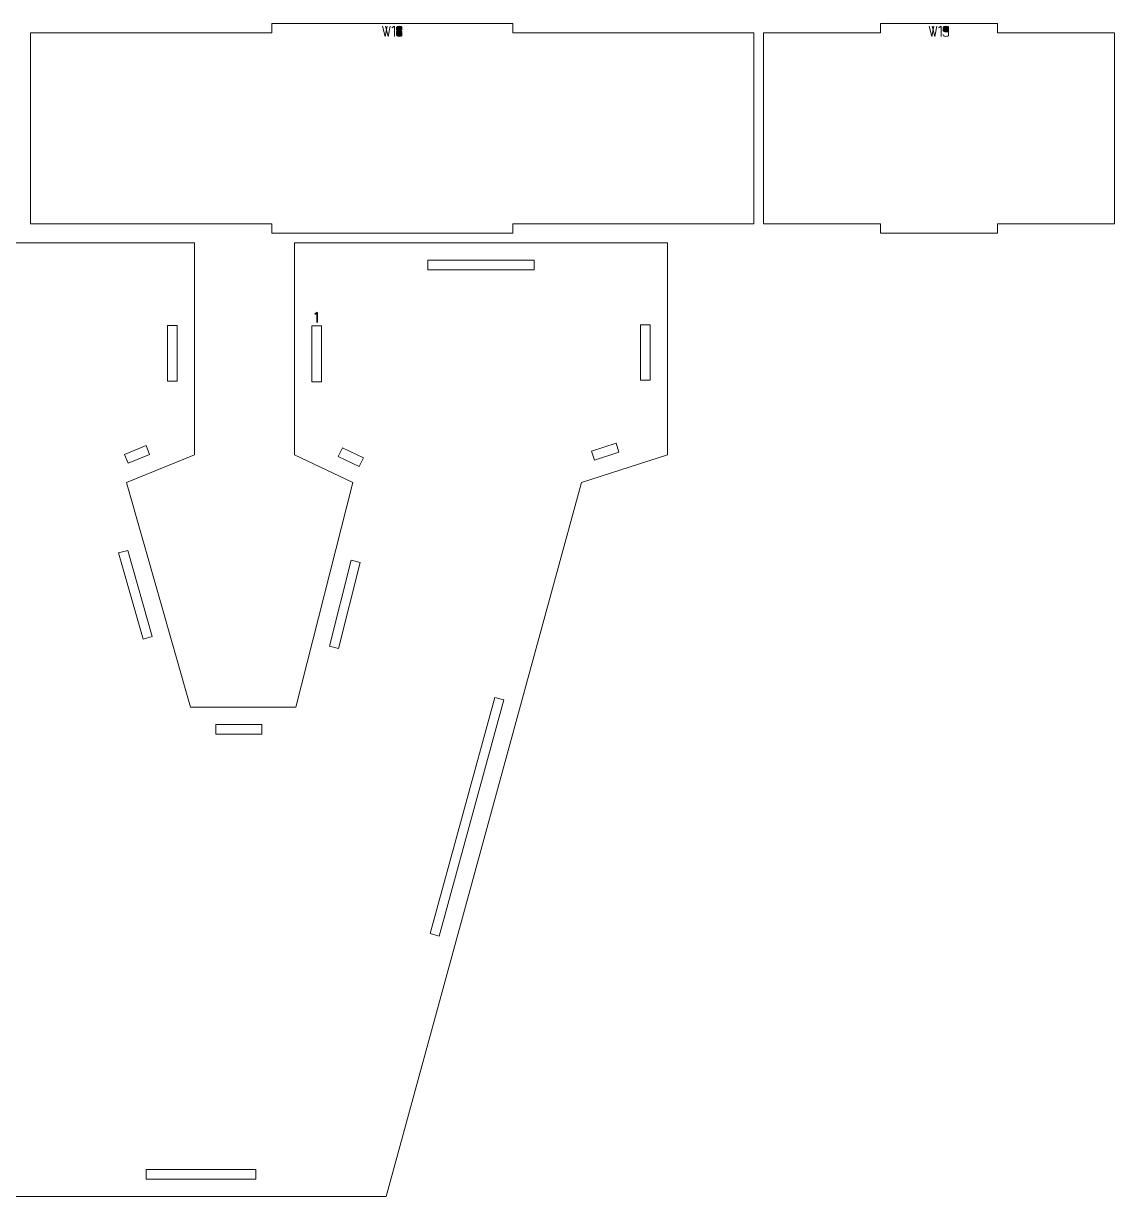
# Model space of a CAD drawing. Header units: centimetres. Extents: x -249 to 275, y -506 to 461.
# Drawn here: x 163.55 to 197.85, y -297 to -260.1 of the extents above; entities that cross this region are included whole.
import ezdxf

# ---------------------------------------------------------------- set-up
doc = ezdxf.new("R2010")
doc.units = ezdxf.units.CM
doc.header["$MEASUREMENT"] = 0
doc.layers.add('Capa 1', color=7, linetype='Continuous')

msp = doc.modelspace()

# ---------------------------------------------------------------- hatches: boundary and pattern name
at = {"layer": 'Capa 1', "true_color": 0x3e4095}
h = msp.add_hatch(color=175, dxfattribs=at)
edge = h.paths.add_edge_path()
edge.add_spline(control_points=[(174.84145, -260.19069), (174.84145, -260.19069), (174.91941, -260.50713), (174.91941, -260.50713), (174.91941, -260.50713), (174.98775, -260.19069), (174.98775, -260.19069), (174.98775, -260.19069), (174.98775, -260.19069), (174.98775, -260.19069), (174.98775, -260.19069), (174.91941, -260.50713), (174.91941, -260.50713), (174.91941, -260.50713), (174.84145, -260.19069), (174.84145, -260.19069)], knot_values=[0, 0, 0, 0, 0.2, 0.2, 0.2, 0.4, 0.4, 0.4, 0.6, 0.6, 0.6, 0.8, 0.8, 0.8, 1, 1, 1, 1], degree=3, periodic=1)
h = msp.add_hatch(color=175, dxfattribs=at)
edge = h.paths.add_edge_path()
edge.add_spline(control_points=[(174.93501, -260.19069), (174.93501, -260.19069), (175.01297, -260.50713), (175.01297, -260.50713), (175.01297, -260.50713), (175.0813, -260.19069), (175.0813, -260.19069), (175.0813, -260.19069), (175.0813, -260.19069), (175.0813, -260.19069), (175.0813, -260.19069), (175.01297, -260.50713), (175.01297, -260.50713), (175.01297, -260.50713), (174.93501, -260.19069), (174.93501, -260.19069)], knot_values=[0, 0, 0, 0, 0.2, 0.2, 0.2, 0.4, 0.4, 0.4, 0.6, 0.6, 0.6, 0.8, 0.8, 0.8, 1, 1, 1, 1], degree=3, periodic=1)
h = msp.add_hatch(color=175, dxfattribs=at)
edge = h.paths.add_edge_path()
edge.add_spline(control_points=[(175.21109, -260.19023), (175.21109, -260.19023), (175.13496, -260.24297), (175.13496, -260.24297), (175.13496, -260.24297), (175.21109, -260.19023), (175.21109, -260.19023), (175.21109, -260.19023), (175.21109, -260.50713), (175.21109, -260.50713), (175.21109, -260.50713), (175.21109, -260.19023), (175.21109, -260.19023)], knot_values=[0, 0, 0, 0, 0.25, 0.25, 0.25, 0.5, 0.5, 0.5, 0.75, 0.75, 0.75, 1, 1, 1, 1], degree=3, periodic=1)
h = msp.add_hatch(color=175, dxfattribs=at)
edge = h.paths.add_edge_path()
edge.add_spline(control_points=[(175.28172, -260.3003), (175.28172, -260.30825), (175.28738, -260.31543), (175.29869, -260.32185), (175.31, -260.32827), (175.33186, -260.33255), (175.36427, -260.33469), (175.39668, -260.33255), (175.41854, -260.32827), (175.42985, -260.32185), (175.44116, -260.31543), (175.44682, -260.30825), (175.44682, -260.3003), (175.44682, -260.3003), (175.44682, -260.226), (175.44682, -260.226), (175.44682, -260.21622), (175.43895, -260.20789), (175.4232, -260.20101), (175.40746, -260.19413), (175.38781, -260.19069), (175.36427, -260.19069), (175.34073, -260.19069), (175.32108, -260.19413), (175.30534, -260.20101), (175.28959, -260.20789), (175.28172, -260.21622), (175.28172, -260.226), (175.28172, -260.226), (175.28172, -260.3003), (175.28172, -260.3003)], knot_values=[0, 0, 0, 0, 0.1, 0.1, 0.1, 0.2, 0.2, 0.2, 0.3, 0.3, 0.3, 0.4, 0.4, 0.4, 0.5, 0.5, 0.5, 0.6, 0.6, 0.6, 0.7, 0.7, 0.7, 0.8, 0.8, 0.8, 0.9, 0.9, 0.9, 1, 1, 1, 1], degree=3, periodic=1)
h = msp.add_hatch(color=175, dxfattribs=at)
edge = h.paths.add_edge_path()
edge.add_spline(control_points=[(175.36427, -260.50713), (175.34073, -260.50713), (175.32108, -260.50369), (175.30534, -260.49681), (175.28959, -260.48993), (175.28172, -260.4816), (175.28172, -260.47182), (175.28172, -260.47182), (175.28172, -260.36863), (175.28172, -260.36863), (175.28172, -260.36037), (175.28738, -260.35319), (175.29869, -260.34708), (175.31, -260.34096), (175.33186, -260.33683), (175.36427, -260.33469), (175.33186, -260.33255), (175.31, -260.32827), (175.29869, -260.32185), (175.28738, -260.31543), (175.28172, -260.30825), (175.28172, -260.3003), (175.28172, -260.3003), (175.28172, -260.226), (175.28172, -260.226), (175.28172, -260.21622), (175.28959, -260.20789), (175.30534, -260.20101), (175.32108, -260.19413), (175.34073, -260.19069), (175.36427, -260.19069), (175.38781, -260.19069), (175.40746, -260.19413), (175.4232, -260.20101), (175.43895, -260.20789), (175.44682, -260.21622), (175.44682, -260.226), (175.44682, -260.226), (175.44682, -260.3003), (175.44682, -260.3003), (175.44682, -260.30825), (175.44116, -260.31543), (175.42985, -260.32185), (175.41854, -260.32827), (175.39668, -260.33255), (175.36427, -260.33469), (175.39668, -260.33683), (175.41854, -260.34096), (175.42985, -260.34708), (175.44116, -260.35319), (175.44682, -260.36037), (175.44682, -260.36863), (175.44682, -260.36863), (175.44682, -260.47182), (175.44682, -260.47182), (175.44682, -260.4816), (175.43895, -260.48993), (175.4232, -260.49681), (175.40746, -260.50369), (175.38781, -260.50713), (175.36427, -260.50713)], knot_values=[0, 0, 0, 0, 0.05, 0.05, 0.05, 0.1, 0.1, 0.1, 0.15, 0.15, 0.15, 0.2, 0.2, 0.2, 0.25, 0.25, 0.25, 0.3, 0.3, 0.3, 0.35, 0.35, 0.35, 0.4, 0.4, 0.4, 0.45, 0.45, 0.45, 0.5, 0.5, 0.5, 0.55, 0.55, 0.55, 0.6, 0.6, 0.6, 0.65, 0.65, 0.65, 0.7, 0.7, 0.7, 0.75, 0.75, 0.75, 0.8, 0.8, 0.8, 0.85, 0.85, 0.85, 0.9, 0.9, 0.9, 0.95, 0.95, 0.95, 1, 1, 1, 1], degree=3, periodic=1)
h = msp.add_hatch(color=175, dxfattribs=at)
edge = h.paths.add_edge_path()
edge.add_spline(control_points=[(175.28172, -260.47182), (175.28172, -260.4816), (175.28959, -260.48993), (175.30534, -260.49681), (175.32108, -260.50369), (175.34073, -260.50713), (175.36427, -260.50713), (175.38781, -260.50713), (175.40746, -260.50369), (175.4232, -260.49681), (175.43895, -260.48993), (175.44682, -260.4816), (175.44682, -260.47182), (175.44682, -260.47182), (175.44682, -260.36863), (175.44682, -260.36863), (175.44682, -260.36037), (175.44116, -260.35319), (175.42985, -260.34708), (175.41854, -260.34096), (175.39668, -260.33683), (175.36427, -260.33469), (175.33186, -260.33683), (175.31, -260.34096), (175.29869, -260.34708), (175.28738, -260.35319), (175.28172, -260.36037), (175.28172, -260.36863), (175.28172, -260.36863), (175.28172, -260.47182), (175.28172, -260.47182)], knot_values=[0, 0, 0, 0, 0.1, 0.1, 0.1, 0.2, 0.2, 0.2, 0.3, 0.3, 0.3, 0.4, 0.4, 0.4, 0.5, 0.5, 0.5, 0.6, 0.6, 0.6, 0.7, 0.7, 0.7, 0.8, 0.8, 0.8, 0.9, 0.9, 0.9, 1, 1, 1, 1], degree=3, periodic=1)
h = msp.add_hatch(color=175, dxfattribs=at)
edge = h.paths.add_edge_path()
edge.add_spline(control_points=[(192.0301, -260.19069), (192.0301, -260.19069), (192.10806, -260.50713), (192.10806, -260.50713), (192.10806, -260.50713), (192.1764, -260.19069), (192.1764, -260.19069), (192.1764, -260.19069), (192.1764, -260.19069), (192.1764, -260.19069), (192.1764, -260.19069), (192.10806, -260.50713), (192.10806, -260.50713), (192.10806, -260.50713), (192.0301, -260.19069), (192.0301, -260.19069)], knot_values=[0, 0, 0, 0, 0.2, 0.2, 0.2, 0.4, 0.4, 0.4, 0.6, 0.6, 0.6, 0.8, 0.8, 0.8, 1, 1, 1, 1], degree=3, periodic=1)
h = msp.add_hatch(color=175, dxfattribs=at)
edge = h.paths.add_edge_path()
edge.add_spline(control_points=[(192.12366, -260.19069), (192.12366, -260.19069), (192.20162, -260.50713), (192.20162, -260.50713), (192.20162, -260.50713), (192.26995, -260.19069), (192.26995, -260.19069), (192.26995, -260.19069), (192.26995, -260.19069), (192.26995, -260.19069), (192.26995, -260.19069), (192.20162, -260.50713), (192.20162, -260.50713), (192.20162, -260.50713), (192.12366, -260.19069), (192.12366, -260.19069)], knot_values=[0, 0, 0, 0, 0.2, 0.2, 0.2, 0.4, 0.4, 0.4, 0.6, 0.6, 0.6, 0.8, 0.8, 0.8, 1, 1, 1, 1], degree=3, periodic=1)
h = msp.add_hatch(color=175, dxfattribs=at)
edge = h.paths.add_edge_path()
edge.add_spline(control_points=[(192.39974, -260.19023), (192.39974, -260.19023), (192.32361, -260.24297), (192.32361, -260.24297), (192.32361, -260.24297), (192.39974, -260.19023), (192.39974, -260.19023), (192.39974, -260.19023), (192.39974, -260.50713), (192.39974, -260.50713), (192.39974, -260.50713), (192.39974, -260.19023), (192.39974, -260.19023)], knot_values=[0, 0, 0, 0, 0.25, 0.25, 0.25, 0.5, 0.5, 0.5, 0.75, 0.75, 0.75, 1, 1, 1, 1], degree=3, periodic=1)
h = msp.add_hatch(color=175, dxfattribs=at)
edge = h.paths.add_edge_path()
edge.add_spline(control_points=[(192.47037, -260.33332), (192.47037, -260.3431), (192.47824, -260.35143), (192.49399, -260.35831), (192.50973, -260.36519), (192.52938, -260.36863), (192.55292, -260.36863), (192.57616, -260.36924), (192.59572, -260.36641), (192.61162, -260.36015), (192.62752, -260.35388), (192.63547, -260.34493), (192.63547, -260.33332), (192.63547, -260.33332), (192.63547, -260.226), (192.63547, -260.226), (192.63547, -260.21622), (192.6276, -260.20789), (192.61185, -260.20101), (192.59611, -260.19413), (192.57646, -260.19069), (192.55292, -260.19069), (192.52938, -260.19069), (192.50973, -260.19413), (192.49399, -260.20101), (192.47824, -260.20789), (192.47037, -260.21622), (192.47037, -260.226), (192.47037, -260.226), (192.47037, -260.33332), (192.47037, -260.33332)], knot_values=[0, 0, 0, 0, 0.1, 0.1, 0.1, 0.2, 0.2, 0.2, 0.3, 0.3, 0.3, 0.4, 0.4, 0.4, 0.5, 0.5, 0.5, 0.6, 0.6, 0.6, 0.7, 0.7, 0.7, 0.8, 0.8, 0.8, 0.9, 0.9, 0.9, 1, 1, 1, 1], degree=3, periodic=1)
h = msp.add_hatch(color=175, dxfattribs=at)
edge = h.paths.add_edge_path()
edge.add_spline(control_points=[(192.55292, -260.50713), (192.52938, -260.50713), (192.50973, -260.50369), (192.49399, -260.49681), (192.47824, -260.48993), (192.47037, -260.4816), (192.47037, -260.47182), (192.47037, -260.47182), (192.47037, -260.44659), (192.47037, -260.44659), (192.47037, -260.44659), (192.47037, -260.47182), (192.47037, -260.47182), (192.47037, -260.4816), (192.47824, -260.48993), (192.49399, -260.49681), (192.50973, -260.50369), (192.52938, -260.50713), (192.55292, -260.50713), (192.57646, -260.50713), (192.59611, -260.50369), (192.61185, -260.49681), (192.6276, -260.48993), (192.63547, -260.4816), (192.63547, -260.47182), (192.63547, -260.47182), (192.63547, -260.33332), (192.63547, -260.33332), (192.63547, -260.34493), (192.62752, -260.35388), (192.61162, -260.36015), (192.59572, -260.36641), (192.57616, -260.36924), (192.55292, -260.36863), (192.52938, -260.36863), (192.50973, -260.36519), (192.49399, -260.35831), (192.47824, -260.35143), (192.47037, -260.3431), (192.47037, -260.33332), (192.47037, -260.33332), (192.47037, -260.226), (192.47037, -260.226), (192.47037, -260.21622), (192.47824, -260.20789), (192.49399, -260.20101), (192.50973, -260.19413), (192.52938, -260.19069), (192.55292, -260.19069), (192.57646, -260.19069), (192.59611, -260.19413), (192.61185, -260.20101), (192.6276, -260.20789), (192.63547, -260.21622), (192.63547, -260.226), (192.63547, -260.226), (192.63547, -260.33332), (192.63547, -260.33332), (192.63547, -260.33332), (192.63547, -260.47182), (192.63547, -260.47182), (192.63547, -260.4816), (192.6276, -260.48993), (192.61185, -260.49681), (192.59611, -260.50369), (192.57646, -260.50713), (192.55292, -260.50713)], knot_values=[0, 0, 0, 0, 0.04545455, 0.04545455, 0.04545455, 0.09090909, 0.09090909, 0.09090909, 0.13636364, 0.13636364, 0.13636364, 0.18181818, 0.18181818, 0.18181818, 0.22727273, 0.22727273, 0.22727273, 0.27272727, 0.27272727, 0.27272727, 0.31818182, 0.31818182, 0.31818182, 0.36363636, 0.36363636, 0.36363636, 0.40909091, 0.40909091, 0.40909091, 0.45454545, 0.45454545, 0.45454545, 0.5, 0.5, 0.5, 0.54545455, 0.54545455, 0.54545455, 0.59090909, 0.59090909, 0.59090909, 0.63636364, 0.63636364, 0.63636364, 0.68181818, 0.68181818, 0.68181818, 0.72727273, 0.72727273, 0.72727273, 0.77272727, 0.77272727, 0.77272727, 0.81818182, 0.81818182, 0.81818182, 0.86363636, 0.86363636, 0.86363636, 0.90909091, 0.90909091, 0.90909091, 0.95454545, 0.95454545, 0.95454545, 1, 1, 1, 1], degree=3, periodic=1)

# ---------------------------------------------------------------- linework, layer by layer
at = {"layer": 'Capa 1', "color": 240, "lineweight": 20}
for points in [[(163.77608, -260.40073), (163.77608, -260.40073), (163.77608, -266.40073), (163.77608, -266.40073), (163.77608, -266.40073), (171.35478, -266.40073), (171.35478, -266.40073), (171.35478, -266.40073), (171.35478, -266.70073), (171.35478, -266.70073), (171.35478, -266.70073), (178.93348, -266.70073), (178.93348, -266.70073), (178.93348, -266.70073), (178.93348, -266.40073), (178.93348, -266.40073), (178.93348, -266.40073), (186.51218, -266.40073), (186.51218, -266.40073), (186.51218, -266.40073), (186.51218, -260.40073), (186.51218, -260.40073), (186.51218, -260.40073), (178.93348, -260.40073), (178.93348, -260.40073), (178.93348, -260.40073), (178.93348, -260.10073), (178.93348, -260.10073), (178.93348, -260.10073), (171.35478, -260.10073), (171.35478, -260.10073), (171.35478, -260.10073), (171.35478, -260.40073), (171.35478, -260.40073), (171.35478, -260.40073), (163.77608, -260.40073), (163.77608, -260.40073)], [(186.81218, -260.40073), (186.81218, -260.40073), (186.81218, -266.40073), (186.81218, -266.40073), (186.81218, -266.40073), (190.49258, -266.40073), (190.49258, -266.40073), (190.49258, -266.40073), (190.49258, -266.70073), (190.49258, -266.70073), (190.49258, -266.70073), (194.17298, -266.70073), (194.17298, -266.70073), (194.17298, -266.70073), (194.17298, -266.40073), (194.17298, -266.40073), (194.17298, -266.40073), (197.85338, -266.40073), (197.85338, -266.40073), (197.85338, -266.40073), (197.85338, -260.40073), (197.85338, -260.40073), (197.85338, -260.40073), (194.17298, -260.40073), (194.17298, -260.40073), (194.17298, -260.40073), (194.17298, -260.10073), (194.17298, -260.10073), (194.17298, -260.10073), (190.49258, -260.10073), (190.49258, -260.10073), (190.49258, -260.10073), (190.49258, -260.40073), (190.49258, -260.40073), (190.49258, -260.40073), (186.81218, -260.40073), (186.81218, -260.40073)]]:
    msp.add_open_spline(points, degree=3, knots=[0, 0, 0, 0, 0.08333333, 0.08333333, 0.08333333, 0.16666667, 0.16666667, 0.16666667, 0.25, 0.25, 0.25, 0.33333333, 0.33333333, 0.33333333, 0.41666667, 0.41666667, 0.41666667, 0.5, 0.5, 0.5, 0.58333333, 0.58333333, 0.58333333, 0.66666667, 0.66666667, 0.66666667, 0.75, 0.75, 0.75, 0.83333333, 0.83333333, 0.83333333, 0.91666667, 0.91666667, 0.91666667, 1, 1, 1, 1], dxfattribs=at)
at = {"layer": 'Capa 1', "color": 114, "lineweight": 9}
for points, knots in [([(174.84145, -260.19069), (174.84145, -260.19069), (174.91941, -260.50713), (174.91941, -260.50713), (174.91941, -260.50713), (174.98775, -260.19069), (174.98775, -260.19069), (174.98775, -260.19069), (174.98775, -260.19069), (174.98775, -260.19069), (174.98775, -260.19069), (174.91941, -260.50713), (174.91941, -260.50713), (174.91941, -260.50713), (174.84145, -260.19069), (174.84145, -260.19069)], [0, 0, 0, 0, 0.2, 0.2, 0.2, 0.4, 0.4, 0.4, 0.6, 0.6, 0.6, 0.8, 0.8, 0.8, 1, 1, 1, 1]), ([(174.93501, -260.19069), (174.93501, -260.19069), (175.01297, -260.50713), (175.01297, -260.50713), (175.01297, -260.50713), (175.0813, -260.19069), (175.0813, -260.19069), (175.0813, -260.19069), (175.0813, -260.19069), (175.0813, -260.19069), (175.0813, -260.19069), (175.01297, -260.50713), (175.01297, -260.50713), (175.01297, -260.50713), (174.93501, -260.19069), (174.93501, -260.19069)], [0, 0, 0, 0, 0.2, 0.2, 0.2, 0.4, 0.4, 0.4, 0.6, 0.6, 0.6, 0.8, 0.8, 0.8, 1, 1, 1, 1]), ([(175.21109, -260.19023), (175.21109, -260.19023), (175.13496, -260.24297), (175.13496, -260.24297), (175.13496, -260.24297), (175.21109, -260.19023), (175.21109, -260.19023), (175.21109, -260.19023), (175.21109, -260.50713), (175.21109, -260.50713), (175.21109, -260.50713), (175.21109, -260.19023), (175.21109, -260.19023)], [0, 0, 0, 0, 0.25, 0.25, 0.25, 0.5, 0.5, 0.5, 0.75, 0.75, 0.75, 1, 1, 1, 1]), ([(175.28172, -260.3003), (175.28172, -260.30825), (175.28738, -260.31543), (175.29869, -260.32185), (175.31, -260.32827), (175.33186, -260.33255), (175.36427, -260.33469), (175.39668, -260.33255), (175.41854, -260.32827), (175.42985, -260.32185), (175.44116, -260.31543), (175.44682, -260.30825), (175.44682, -260.3003), (175.44682, -260.3003), (175.44682, -260.226), (175.44682, -260.226), (175.44682, -260.21622), (175.43895, -260.20789), (175.4232, -260.20101), (175.40746, -260.19413), (175.38781, -260.19069), (175.36427, -260.19069), (175.34073, -260.19069), (175.32108, -260.19413), (175.30534, -260.20101), (175.28959, -260.20789), (175.28172, -260.21622), (175.28172, -260.226), (175.28172, -260.226), (175.28172, -260.3003), (175.28172, -260.3003)], [0, 0, 0, 0, 0.1, 0.1, 0.1, 0.2, 0.2, 0.2, 0.3, 0.3, 0.3, 0.4, 0.4, 0.4, 0.5, 0.5, 0.5, 0.6, 0.6, 0.6, 0.7, 0.7, 0.7, 0.8, 0.8, 0.8, 0.9, 0.9, 0.9, 1, 1, 1, 1]), ([(175.36427, -260.50713), (175.34073, -260.50713), (175.32108, -260.50369), (175.30534, -260.49681), (175.28959, -260.48993), (175.28172, -260.4816), (175.28172, -260.47182), (175.28172, -260.47182), (175.28172, -260.36863), (175.28172, -260.36863), (175.28172, -260.36037), (175.28738, -260.35319), (175.29869, -260.34708), (175.31, -260.34096), (175.33186, -260.33683), (175.36427, -260.33469), (175.33186, -260.33255), (175.31, -260.32827), (175.29869, -260.32185), (175.28738, -260.31543), (175.28172, -260.30825), (175.28172, -260.3003), (175.28172, -260.3003), (175.28172, -260.226), (175.28172, -260.226), (175.28172, -260.21622), (175.28959, -260.20789), (175.30534, -260.20101), (175.32108, -260.19413), (175.34073, -260.19069), (175.36427, -260.19069), (175.38781, -260.19069), (175.40746, -260.19413), (175.4232, -260.20101), (175.43895, -260.20789), (175.44682, -260.21622), (175.44682, -260.226), (175.44682, -260.226), (175.44682, -260.3003), (175.44682, -260.3003), (175.44682, -260.30825), (175.44116, -260.31543), (175.42985, -260.32185), (175.41854, -260.32827), (175.39668, -260.33255), (175.36427, -260.33469), (175.39668, -260.33683), (175.41854, -260.34096), (175.42985, -260.34708), (175.44116, -260.35319), (175.44682, -260.36037), (175.44682, -260.36863), (175.44682, -260.36863), (175.44682, -260.47182), (175.44682, -260.47182), (175.44682, -260.4816), (175.43895, -260.48993), (175.4232, -260.49681), (175.40746, -260.50369), (175.38781, -260.50713), (175.36427, -260.50713)], [0, 0, 0, 0, 0.05, 0.05, 0.05, 0.1, 0.1, 0.1, 0.15, 0.15, 0.15, 0.2, 0.2, 0.2, 0.25, 0.25, 0.25, 0.3, 0.3, 0.3, 0.35, 0.35, 0.35, 0.4, 0.4, 0.4, 0.45, 0.45, 0.45, 0.5, 0.5, 0.5, 0.55, 0.55, 0.55, 0.6, 0.6, 0.6, 0.65, 0.65, 0.65, 0.7, 0.7, 0.7, 0.75, 0.75, 0.75, 0.8, 0.8, 0.8, 0.85, 0.85, 0.85, 0.9, 0.9, 0.9, 0.95, 0.95, 0.95, 1, 1, 1, 1]), ([(175.28172, -260.47182), (175.28172, -260.4816), (175.28959, -260.48993), (175.30534, -260.49681), (175.32108, -260.50369), (175.34073, -260.50713), (175.36427, -260.50713), (175.38781, -260.50713), (175.40746, -260.50369), (175.4232, -260.49681), (175.43895, -260.48993), (175.44682, -260.4816), (175.44682, -260.47182), (175.44682, -260.47182), (175.44682, -260.36863), (175.44682, -260.36863), (175.44682, -260.36037), (175.44116, -260.35319), (175.42985, -260.34708), (175.41854, -260.34096), (175.39668, -260.33683), (175.36427, -260.33469), (175.33186, -260.33683), (175.31, -260.34096), (175.29869, -260.34708), (175.28738, -260.35319), (175.28172, -260.36037), (175.28172, -260.36863), (175.28172, -260.36863), (175.28172, -260.47182), (175.28172, -260.47182)], [0, 0, 0, 0, 0.1, 0.1, 0.1, 0.2, 0.2, 0.2, 0.3, 0.3, 0.3, 0.4, 0.4, 0.4, 0.5, 0.5, 0.5, 0.6, 0.6, 0.6, 0.7, 0.7, 0.7, 0.8, 0.8, 0.8, 0.9, 0.9, 0.9, 1, 1, 1, 1]), ([(192.0301, -260.19069), (192.0301, -260.19069), (192.10806, -260.50713), (192.10806, -260.50713), (192.10806, -260.50713), (192.1764, -260.19069), (192.1764, -260.19069), (192.1764, -260.19069), (192.1764, -260.19069), (192.1764, -260.19069), (192.1764, -260.19069), (192.10806, -260.50713), (192.10806, -260.50713), (192.10806, -260.50713), (192.0301, -260.19069), (192.0301, -260.19069)], [0, 0, 0, 0, 0.2, 0.2, 0.2, 0.4, 0.4, 0.4, 0.6, 0.6, 0.6, 0.8, 0.8, 0.8, 1, 1, 1, 1]), ([(192.12366, -260.19069), (192.12366, -260.19069), (192.20162, -260.50713), (192.20162, -260.50713), (192.20162, -260.50713), (192.26995, -260.19069), (192.26995, -260.19069), (192.26995, -260.19069), (192.26995, -260.19069), (192.26995, -260.19069), (192.26995, -260.19069), (192.20162, -260.50713), (192.20162, -260.50713), (192.20162, -260.50713), (192.12366, -260.19069), (192.12366, -260.19069)], [0, 0, 0, 0, 0.2, 0.2, 0.2, 0.4, 0.4, 0.4, 0.6, 0.6, 0.6, 0.8, 0.8, 0.8, 1, 1, 1, 1]), ([(192.39974, -260.19023), (192.39974, -260.19023), (192.32361, -260.24297), (192.32361, -260.24297), (192.32361, -260.24297), (192.39974, -260.19023), (192.39974, -260.19023), (192.39974, -260.19023), (192.39974, -260.50713), (192.39974, -260.50713), (192.39974, -260.50713), (192.39974, -260.19023), (192.39974, -260.19023)], [0, 0, 0, 0, 0.25, 0.25, 0.25, 0.5, 0.5, 0.5, 0.75, 0.75, 0.75, 1, 1, 1, 1]), ([(192.47037, -260.33332), (192.47037, -260.3431), (192.47824, -260.35143), (192.49399, -260.35831), (192.50973, -260.36519), (192.52938, -260.36863), (192.55292, -260.36863), (192.57616, -260.36924), (192.59572, -260.36641), (192.61162, -260.36015), (192.62752, -260.35388), (192.63547, -260.34493), (192.63547, -260.33332), (192.63547, -260.33332), (192.63547, -260.226), (192.63547, -260.226), (192.63547, -260.21622), (192.6276, -260.20789), (192.61185, -260.20101), (192.59611, -260.19413), (192.57646, -260.19069), (192.55292, -260.19069), (192.52938, -260.19069), (192.50973, -260.19413), (192.49399, -260.20101), (192.47824, -260.20789), (192.47037, -260.21622), (192.47037, -260.226), (192.47037, -260.226), (192.47037, -260.33332), (192.47037, -260.33332)], [0, 0, 0, 0, 0.1, 0.1, 0.1, 0.2, 0.2, 0.2, 0.3, 0.3, 0.3, 0.4, 0.4, 0.4, 0.5, 0.5, 0.5, 0.6, 0.6, 0.6, 0.7, 0.7, 0.7, 0.8, 0.8, 0.8, 0.9, 0.9, 0.9, 1, 1, 1, 1]), ([(192.55292, -260.50713), (192.52938, -260.50713), (192.50973, -260.50369), (192.49399, -260.49681), (192.47824, -260.48993), (192.47037, -260.4816), (192.47037, -260.47182), (192.47037, -260.47182), (192.47037, -260.44659), (192.47037, -260.44659), (192.47037, -260.44659), (192.47037, -260.47182), (192.47037, -260.47182), (192.47037, -260.4816), (192.47824, -260.48993), (192.49399, -260.49681), (192.50973, -260.50369), (192.52938, -260.50713), (192.55292, -260.50713), (192.57646, -260.50713), (192.59611, -260.50369), (192.61185, -260.49681), (192.6276, -260.48993), (192.63547, -260.4816), (192.63547, -260.47182), (192.63547, -260.47182), (192.63547, -260.33332), (192.63547, -260.33332), (192.63547, -260.34493), (192.62752, -260.35388), (192.61162, -260.36015), (192.59572, -260.36641), (192.57616, -260.36924), (192.55292, -260.36863), (192.52938, -260.36863), (192.50973, -260.36519), (192.49399, -260.35831), (192.47824, -260.35143), (192.47037, -260.3431), (192.47037, -260.33332), (192.47037, -260.33332), (192.47037, -260.226), (192.47037, -260.226), (192.47037, -260.21622), (192.47824, -260.20789), (192.49399, -260.20101), (192.50973, -260.19413), (192.52938, -260.19069), (192.55292, -260.19069), (192.57646, -260.19069), (192.59611, -260.19413), (192.61185, -260.20101), (192.6276, -260.20789), (192.63547, -260.21622), (192.63547, -260.226), (192.63547, -260.226), (192.63547, -260.33332), (192.63547, -260.33332), (192.63547, -260.33332), (192.63547, -260.47182), (192.63547, -260.47182), (192.63547, -260.4816), (192.6276, -260.48993), (192.61185, -260.49681), (192.59611, -260.50369), (192.57646, -260.50713), (192.55292, -260.50713)], [0, 0, 0, 0, 0.04545455, 0.04545455, 0.04545455, 0.09090909, 0.09090909, 0.09090909, 0.13636364, 0.13636364, 0.13636364, 0.18181818, 0.18181818, 0.18181818, 0.22727273, 0.22727273, 0.22727273, 0.27272727, 0.27272727, 0.27272727, 0.31818182, 0.31818182, 0.31818182, 0.36363636, 0.36363636, 0.36363636, 0.40909091, 0.40909091, 0.40909091, 0.45454545, 0.45454545, 0.45454545, 0.5, 0.5, 0.5, 0.54545455, 0.54545455, 0.54545455, 0.59090909, 0.59090909, 0.59090909, 0.63636364, 0.63636364, 0.63636364, 0.68181818, 0.68181818, 0.68181818, 0.72727273, 0.72727273, 0.72727273, 0.77272727, 0.77272727, 0.77272727, 0.81818182, 0.81818182, 0.81818182, 0.86363636, 0.86363636, 0.86363636, 0.90909091, 0.90909091, 0.90909091, 0.95454545, 0.95454545, 0.95454545, 1, 1, 1, 1]), ([(172.78365, -269.19316), (172.78365, -269.19316), (172.70752, -269.2459), (172.70752, -269.2459), (172.70752, -269.2459), (172.78365, -269.19316), (172.78365, -269.19316), (172.78365, -269.19316), (172.78365, -269.51006), (172.78365, -269.51006), (172.78365, -269.51006), (172.78365, -269.19316), (172.78365, -269.19316)], [0, 0, 0, 0, 0.25, 0.25, 0.25, 0.5, 0.5, 0.5, 0.75, 0.75, 0.75, 1, 1, 1, 1])]:
    msp.add_open_spline(points, degree=3, knots=knots, dxfattribs=at)
at = {"layer": 'Capa 1', "color": 240, "lineweight": 9}
for points, knots in [([(172.07066, -267.00073), (172.07066, -267.00073), (183.80029, -267.00073), (183.80029, -267.00073), (183.80029, -267.00073), (183.80029, -273.67223), (183.80029, -273.67223), (183.80029, -273.67223), (181.09681, -274.54432), (181.09681, -274.54432), (181.09681, -274.54432), (174.94856, -297.00068), (174.94856, -297.00068), (174.94856, -297.00068), (163.30614, -297.00068), (163.30614, -297.00068), (163.30614, -297.00068), (160.55905, -286.7536), (160.55905, -286.7536), (160.55905, -286.7536), (159.0765, -286.7536), (159.0765, -286.7536), (159.0765, -286.7536), (156.15499, -297.00068), (156.15499, -297.00068), (156.15499, -297.00068), (143.8149, -297.00068), (143.8149, -297.00068), (143.8149, -297.00068), (138.0591, -274.54432), (138.0591, -274.54432), (138.0591, -274.54432), (135.39922, -273.67223), (135.39922, -273.67223), (135.39922, -273.67223), (135.39922, -267.00073), (135.39922, -267.00073), (135.39922, -267.00073), (150.05035, -267.00073), (150.05035, -267.00073), (150.05035, -267.00073), (150.05035, -273.54142), (150.05035, -273.54142), (150.05035, -273.54142), (148.04454, -274.54432), (148.04454, -274.54432), (148.04454, -274.54432), (151.62012, -287.84372), (151.62012, -287.84372), (151.62012, -287.84372), (155.2393, -274.54432), (155.2393, -274.54432), (155.2393, -274.54432), (153.18988, -273.67223), (153.18988, -273.67223), (153.18988, -273.67223), (153.18988, -267.00073), (153.18988, -267.00073), (153.18988, -267.00073), (168.93113, -267.00073), (168.93113, -267.00073), (168.93113, -267.00073), (168.93113, -273.67223), (168.93113, -273.67223), (168.93113, -273.67223), (166.79451, -274.54432), (166.79451, -274.54432), (166.79451, -274.54432), (168.80032, -281.60826), (168.80032, -281.60826), (168.80032, -281.60826), (172.11427, -281.60826), (172.11427, -281.60826), (172.11427, -281.60826), (173.90205, -274.54432), (173.90205, -274.54432), (173.90205, -274.54432), (172.07066, -273.67223), (172.07066, -273.67223), (172.07066, -273.67223), (172.07066, -267.00073), (172.07066, -267.00073)], [0, 0, 0, 0, 0.03703704, 0.03703704, 0.03703704, 0.07407407, 0.07407407, 0.07407407, 0.11111111, 0.11111111, 0.11111111, 0.14814815, 0.14814815, 0.14814815, 0.18518519, 0.18518519, 0.18518519, 0.22222222, 0.22222222, 0.22222222, 0.25925926, 0.25925926, 0.25925926, 0.2962963, 0.2962963, 0.2962963, 0.33333333, 0.33333333, 0.33333333, 0.37037037, 0.37037037, 0.37037037, 0.40740741, 0.40740741, 0.40740741, 0.44444444, 0.44444444, 0.44444444, 0.48148148, 0.48148148, 0.48148148, 0.51851852, 0.51851852, 0.51851852, 0.55555556, 0.55555556, 0.55555556, 0.59259259, 0.59259259, 0.59259259, 0.62962963, 0.62962963, 0.62962963, 0.66666667, 0.66666667, 0.66666667, 0.7037037, 0.7037037, 0.7037037, 0.74074074, 0.74074074, 0.74074074, 0.77777778, 0.77777778, 0.77777778, 0.81481481, 0.81481481, 0.81481481, 0.85185185, 0.85185185, 0.85185185, 0.88888889, 0.88888889, 0.88888889, 0.92592593, 0.92592593, 0.92592593, 0.96296296, 0.96296296, 0.96296296, 1, 1, 1, 1]), ([(176.26338, -267.84926), (176.26338, -267.84926), (179.60757, -267.84926), (179.60757, -267.84926), (179.60757, -267.84926), (179.60757, -267.54926), (179.60757, -267.54926), (179.60757, -267.54926), (176.26338, -267.54926), (176.26338, -267.54926), (176.26338, -267.54926), (176.26338, -267.84926), (176.26338, -267.84926)], [0, 0, 0, 0, 0.25, 0.25, 0.25, 0.5, 0.5, 0.5, 0.75, 0.75, 0.75, 1, 1, 1, 1]), ([(168.0826, -269.6002), (168.0826, -269.6002), (168.0826, -271.35114), (168.0826, -271.35114), (168.0826, -271.35114), (168.3826, -271.35114), (168.3826, -271.35114), (168.3826, -271.35114), (168.3826, -269.6002), (168.3826, -269.6002), (168.3826, -269.6002), (168.0826, -269.6002), (168.0826, -269.6002)], [0, 0, 0, 0, 0.25, 0.25, 0.25, 0.5, 0.5, 0.5, 0.75, 0.75, 0.75, 1, 1, 1, 1]), ([(172.91919, -271.37407), (172.91919, -271.37407), (172.91919, -269.61166), (172.91919, -269.61166), (172.91919, -269.61166), (172.61919, -269.61166), (172.61919, -269.61166), (172.61919, -269.61166), (172.61919, -271.37407), (172.61919, -271.37407), (172.61919, -271.37407), (172.91919, -271.37407), (172.91919, -271.37407)], [0, 0, 0, 0, 0.25, 0.25, 0.25, 0.5, 0.5, 0.5, 0.75, 0.75, 0.75, 1, 1, 1, 1]), ([(182.95176, -269.58429), (182.95176, -269.58429), (182.95176, -271.31933), (182.95176, -271.31933), (182.95176, -271.31933), (183.25176, -271.31933), (183.25176, -271.31933), (183.25176, -271.31933), (183.25176, -269.58429), (183.25176, -269.58429), (183.25176, -269.58429), (182.95176, -269.58429), (182.95176, -269.58429)], [0, 0, 0, 0, 0.25, 0.25, 0.25, 0.5, 0.5, 0.5, 0.75, 0.75, 0.75, 1, 1, 1, 1]), ([(167.40403, -273.37905), (167.40403, -273.37905), (166.72546, -273.65601), (166.72546, -273.65601), (166.72546, -273.65601), (166.83883, -273.93377), (166.83883, -273.93377), (166.83883, -273.93377), (167.5174, -273.6568), (167.5174, -273.6568), (167.5174, -273.6568), (167.40403, -273.37905), (167.40403, -273.37905)], [0, 0, 0, 0, 0.25, 0.25, 0.25, 0.5, 0.5, 0.5, 0.75, 0.75, 0.75, 1, 1, 1, 1]), ([(182.18068, -273.3031), (182.18068, -273.3031), (181.4096, -273.55184), (181.4096, -273.55184), (181.4096, -273.55184), (181.5017, -273.83735), (181.5017, -273.83735), (181.5017, -273.83735), (182.27278, -273.58861), (182.27278, -273.58861), (182.27278, -273.58861), (182.18068, -273.3031), (182.18068, -273.3031)], [0, 0, 0, 0, 0.25, 0.25, 0.25, 0.5, 0.5, 0.5, 0.75, 0.75, 0.75, 1, 1, 1, 1]), ([(174.23671, -273.76386), (174.23671, -273.76386), (173.57795, -273.45016), (173.57795, -273.45016), (173.57795, -273.45016), (173.44897, -273.72102), (173.44897, -273.72102), (173.44897, -273.72102), (174.10773, -274.03472), (174.10773, -274.03472), (174.10773, -274.03472), (174.23671, -273.76386), (174.23671, -273.76386)], [0, 0, 0, 0, 0.25, 0.25, 0.25, 0.5, 0.5, 0.5, 0.75, 0.75, 0.75, 1, 1, 1, 1]), ([(166.54068, -276.75682), (166.54068, -276.75682), (167.31052, -279.468), (167.31052, -279.468), (167.31052, -279.468), (167.59911, -279.38605), (167.59911, -279.38605), (167.59911, -279.38605), (166.82927, -276.67488), (166.82927, -276.67488), (166.82927, -276.67488), (166.54068, -276.75682), (166.54068, -276.75682)], [0, 0, 0, 0, 0.25, 0.25, 0.25, 0.5, 0.5, 0.5, 0.75, 0.75, 0.75, 1, 1, 1, 1]), ([(173.45763, -279.75879), (173.45763, -279.75879), (174.14045, -277.06078), (174.14045, -277.06078), (174.14045, -277.06078), (173.84962, -276.98718), (173.84962, -276.98718), (173.84962, -276.98718), (173.1668, -279.68518), (173.1668, -279.68518), (173.1668, -279.68518), (173.45763, -279.75879), (173.45763, -279.75879)], [0, 0, 0, 0, 0.25, 0.25, 0.25, 0.5, 0.5, 0.5, 0.75, 0.75, 0.75, 1, 1, 1, 1]), ([(178.36676, -281.30248), (178.36676, -281.30248), (176.33394, -288.72732), (176.33394, -288.72732), (176.33394, -288.72732), (176.62329, -288.80654), (176.62329, -288.80654), (176.62329, -288.80654), (178.65611, -281.3817), (178.65611, -281.3817), (178.65611, -281.3817), (178.36676, -281.30248), (178.36676, -281.30248)], [0, 0, 0, 0, 0.25, 0.25, 0.25, 0.5, 0.5, 0.5, 0.75, 0.75, 0.75, 1, 1, 1, 1]), ([(169.60078, -282.45679), (169.60078, -282.45679), (171.04238, -282.45679), (171.04238, -282.45679), (171.04238, -282.45679), (171.04238, -282.15679), (171.04238, -282.15679), (171.04238, -282.15679), (169.60078, -282.15679), (169.60078, -282.15679), (169.60078, -282.15679), (169.60078, -282.45679), (169.60078, -282.45679)], [0, 0, 0, 0, 0.25, 0.25, 0.25, 0.5, 0.5, 0.5, 0.75, 0.75, 0.75, 1, 1, 1, 1]), ([(170.85313, -296.15215), (170.85313, -296.15215), (167.40514, -296.15215), (167.40514, -296.15215), (167.40514, -296.15215), (167.40514, -296.45215), (167.40514, -296.45215), (167.40514, -296.45215), (170.85313, -296.45215), (170.85313, -296.45215), (170.85313, -296.45215), (170.85313, -296.15215), (170.85313, -296.15215)], [0, 0, 0, 0, 0.25, 0.25, 0.25, 0.5, 0.5, 0.5, 0.75, 0.75, 0.75, 1, 1, 1, 1])]:
    msp.add_open_spline(points, degree=3, knots=knots, dxfattribs=at)
at = {"layer": 'Capa 1', "color": 175}
msp.add_open_spline([(172.78365, -269.19316), (172.78365, -269.19316), (172.70752, -269.2459), (172.70752, -269.2459), (172.70752, -269.2459), (172.78365, -269.19316), (172.78365, -269.19316), (172.78365, -269.19316), (172.78365, -269.51006), (172.78365, -269.51006), (172.78365, -269.51006), (172.78365, -269.19316), (172.78365, -269.19316)], degree=3, knots=[0, 0, 0, 0, 0.25, 0.25, 0.25, 0.5, 0.5, 0.5, 0.75, 0.75, 0.75, 1, 1, 1, 1], dxfattribs=at)

doc.saveas('drawing.dxf')
